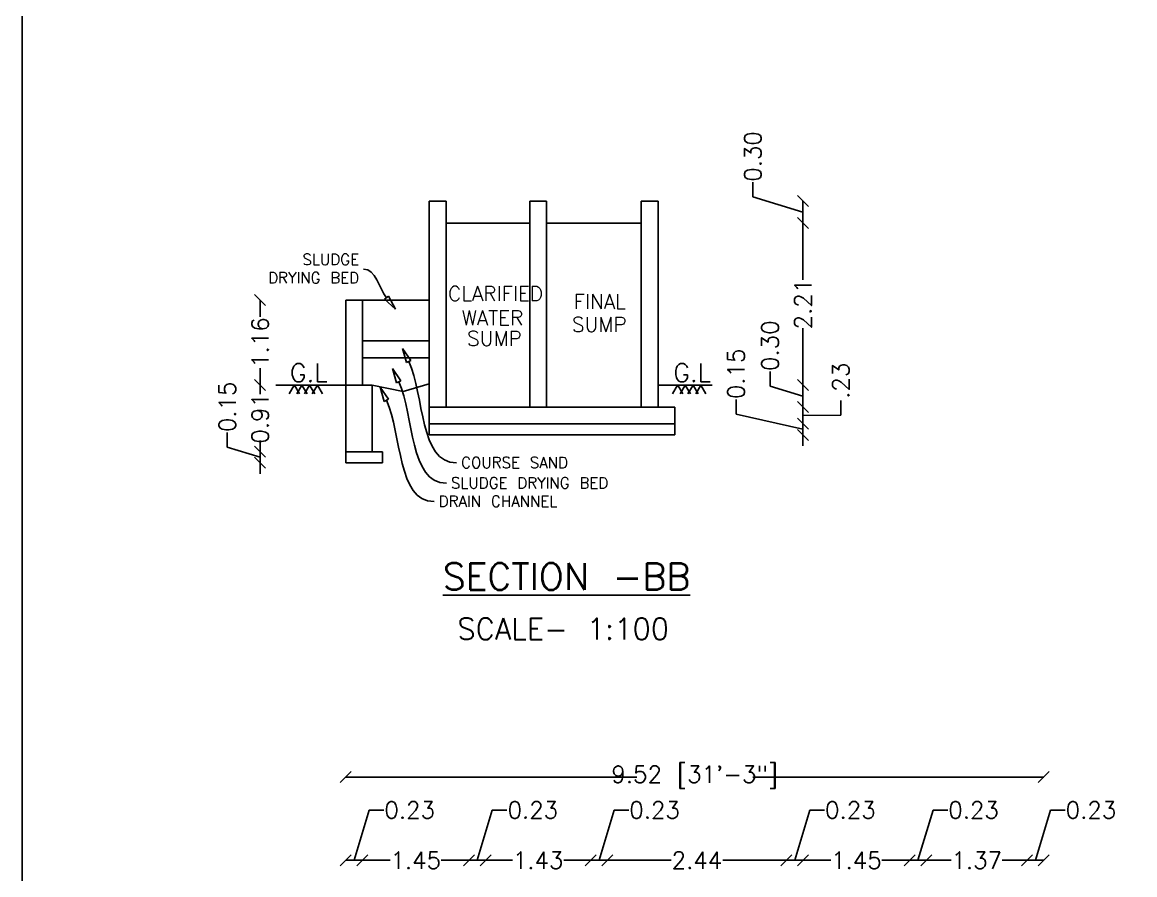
# Model space of a CAD drawing. Header units: metres. Extents: x 1422408 to 2637705, y 4160 to 80428.
# Drawn here: x 2267930.53 to 2267960.2, y 4359.48 to 4382.22 of the extents above; entities that cross this region are included whole.
import ezdxf
from ezdxf import colors
from ezdxf.entities.mleader import LeaderData, LeaderLine
from ezdxf.math import Vec2, Vec3

# ---------------------------------------------------------------- set-up
doc = ezdxf.new("R2010")
doc.units = ezdxf.units.M
doc.header["$LTSCALE"] = 3.5
doc.header["$MEASUREMENT"] = 0
doc.layers.get('0').update_dxf_attribs({"linetype": 'CONTINUOUS'})
doc.layers.get('DEFPOINTS').update_dxf_attribs({"linetype": 'CONTINUOUS'})
for name, color, linetype in [('TEXT', 4, 'CONTINUOUS'), ('WALL', 125, 'CONTINUOUS'), ('walls', 40, 'CONTINUOUS')]:
    doc.layers.add(name, color=color, linetype=linetype)
doc.styles.get("Standard").update_dxf_attribs({"font": 'txt.shx', "height": 1.5})
doc.styles.add('sunahari', font='ARIALNB.TTF', dxfattribs={"height": 0.25})
doc.dimstyles.new('CIVIL Mt.', dxfattribs={"dimscale": 0, "dimtxt": 0.25, "dimasz": 0.15, "dimexe": 0.18, "dimexo": 0.0625, "dimgap": 0.1, "dimtad": 0, "dimzin": 0, "dimdsep": 46, "dimtxsty": 'sunahari', "dimblk": 'OBLIQUE', "dimcen": 0.09, "dimse1": 1, "dimse2": 1, "dimclrd": 253, "dimclrt": 4, "dimadec": 0, "dimazin": 0, "dimtfac": 1, "dimtofl": 0, "dimtmove": 1, "dimatfit": 3, "dimfxl": 0, "dimfrac": 2, "dimtolj": 1, "dimtzin": 0, "dimarcsym": 0})
doc.dimstyles.new('Civil tec', dxfattribs={"dimtxt": 0.2, "dimasz": 0.25, "dimexe": 0.1, "dimexo": 0.1, "dimgap": 0.15, "dimtad": 0, "dimzin": 0, "dimdsep": 46, "dimtxsty": 'sunahari', "dimblk": 'OBLIQUE', "dimcen": 0.09, "dimse1": 1, "dimse2": 1, "dimclrd": 253, "dimclrt": 4, "dimadec": 0, "dimazin": 0, "dimtfac": 1, "dimtofl": 0, "dimtmove": 1, "dimatfit": 3, "dimfxl": 0, "dimfrac": 2, "dimtolj": 1, "dimtzin": 0, "dimarcsym": 0})

# ---------------------------------------------------------------- blocks, each defined once
blk = doc.blocks.new('_ClosedBlank')
at = {"color": 0, "linetype": 'ByBlock', "lineweight": -2}
for p, q in [((-1, 0.167), (0, 0)), ((-1, 0.167), (-1, -0.167)), ((0, 0), (-1, -0.167))]:
    blk.add_line(p, q, dxfattribs=at)
blk = doc.blocks.new('_Oblique')
at = {"color": 0, "linetype": 'ByBlock', "lineweight": -2}
blk.add_line((-0.5, -0.5), (0.5, 0.5), dxfattribs=at)
blk = doc.blocks.new('*D700')
at = {"layer": 'DEFPOINTS', "color": 0, "ltscale": 0.5}
for p in [(2.04, 11.381), (11.56, 11.381), (11.56, 11.381)]:
    blk.add_point(p, dxfattribs=at)
at = {"layer": 'WALL', "color": 253, "lineweight": -2, "ltscale": 0.5}
for p, q in [((2.04, 11.381), (6.01, 11.381)), ((11.56, 11.381), (7.59, 11.381))]:
    blk.add_line(p, q, dxfattribs=at)
at = {"layer": 'WALL', "color": 253, "lineweight": -2, "ltscale": 0.5, "xscale": 0.15, "yscale": 0.15, "zscale": 0.15, "rotation": 180}
blk.add_blockref('_Oblique', (2.04, 11.381), dxfattribs=at)
at = {"layer": 'WALL', "color": 253, "lineweight": -2, "ltscale": 0.5, "xscale": 0.15, "yscale": 0.15, "zscale": 0.15}
blk.add_blockref('_Oblique', (11.56, 11.381), dxfattribs=at)
at = {"layer": 'WALL', "color": 4, "ltscale": 0.5, "insert": (6.8, 11.381), "char_height": 0.23, "attachment_point": 5}
blk.add_mtext('\\A1;9.52 [31\'-3"]', dxfattribs=at)
blk = doc.blocks.new('*D701')
at = {"layer": 'DEFPOINTS', "color": 0, "ltscale": 0.5}
for p in [(2.04, 10.247), (2.268, 10.247), (2.268, 10.247)]:
    blk.add_point(p, dxfattribs=at)
at = {"layer": 'WALL', "color": 253, "lineweight": -2, "ltscale": 0.5}
for p, q in [((2.154, 10.247), (2.359, 10.932)), ((2.359, 10.932), (2.559, 10.932)), ((2.04, 10.247), (2.268, 10.247))]:
    blk.add_line(p, q, dxfattribs=at)
at = {"layer": 'WALL', "color": 253, "lineweight": -2, "ltscale": 0.5, "xscale": 0.15, "yscale": 0.15, "zscale": 0.15, "rotation": 180}
blk.add_blockref('_Oblique', (2.04, 10.247), dxfattribs=at)
at = {"layer": 'WALL', "color": 253, "lineweight": -2, "ltscale": 0.5, "xscale": 0.15, "yscale": 0.15, "zscale": 0.15}
blk.add_blockref('_Oblique', (2.268, 10.247), dxfattribs=at)
at = {"layer": 'WALL', "color": 4, "ltscale": 0.5, "insert": (2.912, 10.932), "char_height": 0.23, "attachment_point": 5}
blk.add_mtext('\\A1;0.23', dxfattribs=at)
blk = doc.blocks.new('*D702')
at = {"layer": 'DEFPOINTS', "color": 0, "ltscale": 0.5}
for p in [(2.268, 10.247), (3.72, 10.247), (3.72, 10.247)]:
    blk.add_point(p, dxfattribs=at)
at = {"layer": 'WALL', "color": 253, "lineweight": -2, "ltscale": 0.5}
for p, q in [((2.268, 10.247), (2.647, 10.247)), ((3.72, 10.247), (3.341, 10.247))]:
    blk.add_line(p, q, dxfattribs=at)
at = {"layer": 'WALL', "color": 253, "lineweight": -2, "ltscale": 0.5, "xscale": 0.15, "yscale": 0.15, "zscale": 0.15, "rotation": 180}
blk.add_blockref('_Oblique', (2.268, 10.247), dxfattribs=at)
at = {"layer": 'WALL', "color": 253, "lineweight": -2, "ltscale": 0.5, "xscale": 0.15, "yscale": 0.15, "zscale": 0.15}
blk.add_blockref('_Oblique', (3.72, 10.247), dxfattribs=at)
at = {"layer": 'WALL', "color": 4, "ltscale": 0.5, "insert": (2.994, 10.247), "char_height": 0.23, "attachment_point": 5}
blk.add_mtext('\\A1;1.45', dxfattribs=at)
blk = doc.blocks.new('*D703')
at = {"layer": 'DEFPOINTS', "color": 0, "ltscale": 0.5}
for p in [(3.72, 10.247), (3.948, 10.247), (3.948, 10.247)]:
    blk.add_point(p, dxfattribs=at)
at = {"layer": 'WALL', "color": 253, "lineweight": -2, "ltscale": 0.5}
for p, q in [((3.834, 10.247), (4.039, 10.932)), ((4.039, 10.932), (4.239, 10.932)), ((3.72, 10.247), (3.948, 10.247))]:
    blk.add_line(p, q, dxfattribs=at)
at = {"layer": 'WALL', "color": 253, "lineweight": -2, "ltscale": 0.5, "xscale": 0.15, "yscale": 0.15, "zscale": 0.15, "rotation": 180}
blk.add_blockref('_Oblique', (3.72, 10.247), dxfattribs=at)
at = {"layer": 'WALL', "color": 253, "lineweight": -2, "ltscale": 0.5, "xscale": 0.15, "yscale": 0.15, "zscale": 0.15}
blk.add_blockref('_Oblique', (3.948, 10.247), dxfattribs=at)
at = {"layer": 'WALL', "color": 4, "ltscale": 0.5, "insert": (4.592, 10.932), "char_height": 0.23, "attachment_point": 5}
blk.add_mtext('\\A1;0.23', dxfattribs=at)
blk = doc.blocks.new('*D704')
at = {"layer": 'DEFPOINTS', "color": 0, "ltscale": 0.5}
for p in [(3.948, 10.247), (5.38, 10.247), (5.38, 10.247)]:
    blk.add_point(p, dxfattribs=at)
at = {"layer": 'WALL', "color": 253, "lineweight": -2, "ltscale": 0.5}
for p, q in [((3.948, 10.247), (4.316, 10.247)), ((5.38, 10.247), (5.012, 10.247))]:
    blk.add_line(p, q, dxfattribs=at)
at = {"layer": 'WALL', "color": 253, "lineweight": -2, "ltscale": 0.5, "xscale": 0.15, "yscale": 0.15, "zscale": 0.15, "rotation": 180}
blk.add_blockref('_Oblique', (3.948, 10.247), dxfattribs=at)
at = {"layer": 'WALL', "color": 253, "lineweight": -2, "ltscale": 0.5, "xscale": 0.15, "yscale": 0.15, "zscale": 0.15}
blk.add_blockref('_Oblique', (5.38, 10.247), dxfattribs=at)
at = {"layer": 'WALL', "color": 4, "ltscale": 0.5, "insert": (4.664, 10.247), "char_height": 0.23, "attachment_point": 5}
blk.add_mtext('\\A1;1.43', dxfattribs=at)
blk = doc.blocks.new('*D705')
at = {"layer": 'DEFPOINTS', "color": 0, "ltscale": 0.5}
for p in [(5.38, 10.247), (5.608, 10.247), (5.608, 10.247)]:
    blk.add_point(p, dxfattribs=at)
at = {"layer": 'WALL', "color": 253, "lineweight": -2, "ltscale": 0.5}
for p, q in [((5.494, 10.247), (5.699, 10.932)), ((5.699, 10.932), (5.899, 10.932)), ((5.38, 10.247), (5.608, 10.247))]:
    blk.add_line(p, q, dxfattribs=at)
at = {"layer": 'WALL', "color": 253, "lineweight": -2, "ltscale": 0.5, "xscale": 0.15, "yscale": 0.15, "zscale": 0.15, "rotation": 180}
blk.add_blockref('_Oblique', (5.38, 10.247), dxfattribs=at)
at = {"layer": 'WALL', "color": 253, "lineweight": -2, "ltscale": 0.5, "xscale": 0.15, "yscale": 0.15, "zscale": 0.15}
blk.add_blockref('_Oblique', (5.608, 10.247), dxfattribs=at)
at = {"layer": 'WALL', "color": 4, "ltscale": 0.5, "insert": (6.252, 10.932), "char_height": 0.23, "attachment_point": 5}
blk.add_mtext('\\A1;0.23', dxfattribs=at)
blk = doc.blocks.new('*D706')
at = {"layer": 'DEFPOINTS', "color": 0, "ltscale": 0.5}
for p in [(5.608, 10.247), (8.05, 10.247), (8.05, 10.247)]:
    blk.add_point(p, dxfattribs=at)
at = {"layer": 'WALL', "color": 253, "lineweight": -2, "ltscale": 0.5}
for p, q in [((5.608, 10.247), (6.476, 10.247)), ((8.05, 10.247), (7.181, 10.247))]:
    blk.add_line(p, q, dxfattribs=at)
at = {"layer": 'WALL', "color": 253, "lineweight": -2, "ltscale": 0.5, "xscale": 0.15, "yscale": 0.15, "zscale": 0.15, "rotation": 180}
blk.add_blockref('_Oblique', (5.608, 10.247), dxfattribs=at)
at = {"layer": 'WALL', "color": 253, "lineweight": -2, "ltscale": 0.5, "xscale": 0.15, "yscale": 0.15, "zscale": 0.15}
blk.add_blockref('_Oblique', (8.05, 10.247), dxfattribs=at)
at = {"layer": 'WALL', "color": 4, "ltscale": 0.5, "insert": (6.829, 10.247), "char_height": 0.23, "attachment_point": 5}
blk.add_mtext('\\A1;2.44', dxfattribs=at)
blk = doc.blocks.new('*D707')
at = {"layer": 'DEFPOINTS', "color": 0, "ltscale": 0.5}
for p in [(8.05, 10.247), (8.278, 10.247), (8.278, 10.247)]:
    blk.add_point(p, dxfattribs=at)
at = {"layer": 'WALL', "color": 253, "lineweight": -2, "ltscale": 0.5}
for p, q in [((8.164, 10.247), (8.369, 10.932)), ((8.369, 10.932), (8.569, 10.932)), ((8.05, 10.247), (8.278, 10.247))]:
    blk.add_line(p, q, dxfattribs=at)
at = {"layer": 'WALL', "color": 253, "lineweight": -2, "ltscale": 0.5, "xscale": 0.15, "yscale": 0.15, "zscale": 0.15, "rotation": 180}
blk.add_blockref('_Oblique', (8.05, 10.247), dxfattribs=at)
at = {"layer": 'WALL', "color": 253, "lineweight": -2, "ltscale": 0.5, "xscale": 0.15, "yscale": 0.15, "zscale": 0.15}
blk.add_blockref('_Oblique', (8.278, 10.247), dxfattribs=at)
at = {"layer": 'WALL', "color": 4, "ltscale": 0.5, "insert": (8.922, 10.932), "char_height": 0.23, "attachment_point": 5}
blk.add_mtext('\\A1;0.23', dxfattribs=at)
blk = doc.blocks.new('*D708')
at = {"layer": 'DEFPOINTS', "color": 0, "ltscale": 0.5}
for p in [(8.278, 10.247), (9.73, 10.247), (9.73, 10.247)]:
    blk.add_point(p, dxfattribs=at)
at = {"layer": 'WALL', "color": 253, "lineweight": -2, "ltscale": 0.5}
for p, q in [((8.278, 10.247), (8.657, 10.247)), ((9.73, 10.247), (9.351, 10.247))]:
    blk.add_line(p, q, dxfattribs=at)
at = {"layer": 'WALL', "color": 253, "lineweight": -2, "ltscale": 0.5, "xscale": 0.15, "yscale": 0.15, "zscale": 0.15, "rotation": 180}
blk.add_blockref('_Oblique', (8.278, 10.247), dxfattribs=at)
at = {"layer": 'WALL', "color": 253, "lineweight": -2, "ltscale": 0.5, "xscale": 0.15, "yscale": 0.15, "zscale": 0.15}
blk.add_blockref('_Oblique', (9.73, 10.247), dxfattribs=at)
at = {"layer": 'WALL', "color": 4, "ltscale": 0.5, "insert": (9.004, 10.247), "char_height": 0.23, "attachment_point": 5}
blk.add_mtext('\\A1;1.45', dxfattribs=at)
blk = doc.blocks.new('*D709')
at = {"layer": 'DEFPOINTS', "color": 0, "ltscale": 0.5}
for p in [(9.73, 10.247), (9.958, 10.247), (9.958, 10.247)]:
    blk.add_point(p, dxfattribs=at)
at = {"layer": 'WALL', "color": 253, "lineweight": -2, "ltscale": 0.5}
for p, q in [((9.844, 10.247), (10.049, 10.932)), ((10.049, 10.932), (10.249, 10.932)), ((9.73, 10.247), (9.958, 10.247))]:
    blk.add_line(p, q, dxfattribs=at)
at = {"layer": 'WALL', "color": 253, "lineweight": -2, "ltscale": 0.5, "xscale": 0.15, "yscale": 0.15, "zscale": 0.15, "rotation": 180}
blk.add_blockref('_Oblique', (9.73, 10.247), dxfattribs=at)
at = {"layer": 'WALL', "color": 253, "lineweight": -2, "ltscale": 0.5, "xscale": 0.15, "yscale": 0.15, "zscale": 0.15}
blk.add_blockref('_Oblique', (9.958, 10.247), dxfattribs=at)
at = {"layer": 'WALL', "color": 4, "ltscale": 0.5, "insert": (10.602, 10.932), "char_height": 0.23, "attachment_point": 5}
blk.add_mtext('\\A1;0.23', dxfattribs=at)
blk = doc.blocks.new('*D710')
at = {"layer": 'DEFPOINTS', "color": 0, "ltscale": 0.5}
for p in [(9.958, 10.247), (11.331, 10.247), (11.331, 10.247)]:
    blk.add_point(p, dxfattribs=at)
at = {"layer": 'WALL', "color": 253, "lineweight": -2, "ltscale": 0.5}
for p, q in [((9.958, 10.247), (10.296, 10.247)), ((11.331, 10.247), (10.993, 10.247))]:
    blk.add_line(p, q, dxfattribs=at)
at = {"layer": 'WALL', "color": 253, "lineweight": -2, "ltscale": 0.5, "xscale": 0.15, "yscale": 0.15, "zscale": 0.15, "rotation": 180}
blk.add_blockref('_Oblique', (9.958, 10.247), dxfattribs=at)
at = {"layer": 'WALL', "color": 253, "lineweight": -2, "ltscale": 0.5, "xscale": 0.15, "yscale": 0.15, "zscale": 0.15}
blk.add_blockref('_Oblique', (11.331, 10.247), dxfattribs=at)
at = {"layer": 'WALL', "color": 4, "ltscale": 0.5, "insert": (10.645, 10.247), "char_height": 0.23, "attachment_point": 5}
blk.add_mtext('\\A1;1.37', dxfattribs=at)
blk = doc.blocks.new('*D711')
at = {"layer": 'DEFPOINTS', "color": 0, "ltscale": 0.5}
for p in [(11.331, 10.247), (11.56, 10.247), (11.56, 10.247)]:
    blk.add_point(p, dxfattribs=at)
at = {"layer": 'WALL', "color": 253, "lineweight": -2, "ltscale": 0.5}
for p, q in [((11.445, 10.247), (11.651, 10.932)), ((11.651, 10.932), (11.851, 10.932)), ((11.331, 10.247), (11.56, 10.247))]:
    blk.add_line(p, q, dxfattribs=at)
at = {"layer": 'WALL', "color": 253, "lineweight": -2, "ltscale": 0.5, "xscale": 0.15, "yscale": 0.15, "zscale": 0.15, "rotation": 180}
blk.add_blockref('_Oblique', (11.331, 10.247), dxfattribs=at)
at = {"layer": 'WALL', "color": 253, "lineweight": -2, "ltscale": 0.5, "xscale": 0.15, "yscale": 0.15, "zscale": 0.15}
blk.add_blockref('_Oblique', (11.56, 10.247), dxfattribs=at)
at = {"layer": 'WALL', "color": 4, "ltscale": 0.5, "insert": (12.203, 10.932), "char_height": 0.23, "attachment_point": 5}
blk.add_mtext('\\A1;0.23', dxfattribs=at)
blk = doc.blocks.new('*D720')
at = {"layer": 'DEFPOINTS', "color": 0, "ltscale": 0.5}
for p in [(0.873, 15.821), (0.873, 15.821), (0.873, 15.668)]:
    blk.add_point(p, dxfattribs=at)
at = {"layer": 'WALL', "color": 253, "lineweight": -2, "ltscale": 0.5}
for p, q in [((0.425, 15.879), (0.425, 16.079)), ((0.873, 15.821), (0.873, 15.971)), ((0.873, 15.745), (0.425, 15.879)), ((0.873, 15.668), (0.873, 15.821)), ((0.873, 15.668), (0.873, 15.518))]:
    blk.add_line(p, q, dxfattribs=at)
at = {"layer": 'WALL', "color": 253, "lineweight": -2, "ltscale": 0.5, "xscale": 0.15, "yscale": 0.15, "zscale": 0.15}
for p, rotation in [((0.873, 15.821), 270), ((0.873, 15.668), 90)]:
    blk.add_blockref('_Oblique', p, dxfattribs=dict(at, rotation=rotation))
at = {"layer": 'WALL', "color": 4, "ltscale": 0.5, "insert": (0.425, 16.431), "char_height": 0.23, "attachment_point": 5, "rotation": 90}
blk.add_mtext('\\A1;0.15', dxfattribs=at)
blk = doc.blocks.new('*D721')
at = {"layer": 'DEFPOINTS', "color": 0, "ltscale": 0.5}
for p in [(0.873, 16.728), (0.873, 16.728), (0.873, 15.821)]:
    blk.add_point(p, dxfattribs=at)
at = {"layer": 'WALL', "color": 253, "lineweight": -2, "ltscale": 0.5}
for p, q in [((0.873, 16.728), (0.873, 16.606)), ((0.873, 15.821), (0.873, 15.943))]:
    blk.add_line(p, q, dxfattribs=at)
at = {"layer": 'WALL', "color": 253, "lineweight": -2, "ltscale": 0.5, "xscale": 0.15, "yscale": 0.15, "zscale": 0.15}
for p, rotation in [((0.873, 16.728), 90), ((0.873, 15.821), 270)]:
    blk.add_blockref('_Oblique', p, dxfattribs=dict(at, rotation=rotation))
at = {"layer": 'WALL', "color": 4, "ltscale": 0.5, "insert": (0.873, 16.275), "char_height": 0.23, "attachment_point": 5, "rotation": 90}
blk.add_mtext('\\A1;0.91', dxfattribs=at)
blk = doc.blocks.new('*D722')
at = {"layer": 'DEFPOINTS', "color": 0, "ltscale": 0.5}
for p in [(0.873, 17.888), (0.873, 17.888), (0.873, 16.728)]:
    blk.add_point(p, dxfattribs=at)
at = {"layer": 'WALL', "color": 253, "lineweight": -2, "ltscale": 0.5}
for p, q in [((0.873, 17.888), (0.873, 17.658)), ((0.873, 16.728), (0.873, 16.959))]:
    blk.add_line(p, q, dxfattribs=at)
at = {"layer": 'WALL', "color": 253, "lineweight": -2, "ltscale": 0.5, "xscale": 0.15, "yscale": 0.15, "zscale": 0.15}
for p, rotation in [((0.873, 17.888), 90), ((0.873, 16.728), 270)]:
    blk.add_blockref('_Oblique', p, dxfattribs=dict(at, rotation=rotation))
at = {"layer": 'WALL', "color": 4, "ltscale": 0.5, "insert": (0.873, 17.308), "char_height": 0.23, "attachment_point": 5, "rotation": 90}
blk.add_mtext('\\A1;1.16', dxfattribs=at)
blk = doc.blocks.new('*D723')
at = {"layer": 'DEFPOINTS', "color": 0, "ltscale": 0.5}
for p in [(8.275, 16.201), (8.275, 16.201), (8.275, 16.048)]:
    blk.add_point(p, dxfattribs=at)
at = {"layer": 'WALL', "color": 253, "lineweight": -2, "ltscale": 0.5}
for p, q in [((7.363, 16.33), (7.363, 16.53)), ((8.275, 16.125), (7.363, 16.33)), ((8.275, 16.201), (8.275, 16.351)), ((8.275, 16.048), (8.275, 16.201)), ((8.275, 16.048), (8.275, 15.898))]:
    blk.add_line(p, q, dxfattribs=at)
at = {"layer": 'WALL', "color": 253, "lineweight": -2, "ltscale": 0.5, "xscale": 0.15, "yscale": 0.15, "zscale": 0.15}
for p, rotation in [((8.275, 16.201), 270), ((8.275, 16.048), 90)]:
    blk.add_blockref('_Oblique', p, dxfattribs=dict(at, rotation=rotation))
at = {"layer": 'WALL', "color": 4, "ltscale": 0.5, "insert": (7.363, 16.881), "char_height": 0.23, "attachment_point": 5, "rotation": 90}
blk.add_mtext('\\A1;0.15', dxfattribs=at)
blk = doc.blocks.new('*D724')
at = {"layer": 'DEFPOINTS', "color": 0, "ltscale": 0.5}
for p in [(8.275, 16.428), (8.275, 16.428), (8.275, 16.201)]:
    blk.add_point(p, dxfattribs=at)
at = {"layer": 'WALL', "color": 253, "lineweight": -2, "ltscale": 0.5}
for p, q in [((8.275, 16.201), (8.275, 16.428)), ((8.791, 16.316), (8.791, 16.516)), ((8.275, 16.315), (8.791, 16.316))]:
    blk.add_line(p, q, dxfattribs=at)
at = {"layer": 'WALL', "color": 253, "lineweight": -2, "ltscale": 0.5, "xscale": 0.15, "yscale": 0.15, "zscale": 0.15}
for p, rotation in [((8.275, 16.428), 90), ((8.275, 16.201), 270)]:
    blk.add_blockref('_Oblique', p, dxfattribs=dict(at, rotation=rotation))
at = {"layer": 'WALL', "color": 4, "ltscale": 0.5, "insert": (8.791, 16.787), "char_height": 0.23, "attachment_point": 5, "rotation": 90}
blk.add_mtext('\\A1;.23', dxfattribs=at)
blk = doc.blocks.new('*D725')
at = {"layer": 'DEFPOINTS', "color": 0, "ltscale": 0.5}
for p in [(8.275, 16.728), (8.275, 16.728), (8.275, 16.428)]:
    blk.add_point(p, dxfattribs=at)
at = {"layer": 'WALL', "color": 253, "lineweight": -2, "ltscale": 0.5}
for p, q in [((7.827, 16.713), (7.827, 16.913)), ((8.275, 16.578), (7.827, 16.713)), ((8.275, 16.428), (8.275, 16.728))]:
    blk.add_line(p, q, dxfattribs=at)
at = {"layer": 'WALL', "color": 253, "lineweight": -2, "ltscale": 0.5, "xscale": 0.15, "yscale": 0.15, "zscale": 0.15}
for p, rotation in [((8.275, 16.728), 90), ((8.275, 16.428), 270)]:
    blk.add_blockref('_Oblique', p, dxfattribs=dict(at, rotation=rotation))
at = {"layer": 'WALL', "color": 4, "ltscale": 0.5, "insert": (7.827, 17.265), "char_height": 0.23, "attachment_point": 5, "rotation": 90}
blk.add_mtext('\\A1;0.30', dxfattribs=at)
blk = doc.blocks.new('*D726')
at = {"layer": 'DEFPOINTS', "color": 0, "ltscale": 0.5}
for p in [(8.275, 18.938), (8.275, 18.938), (8.275, 16.728)]:
    blk.add_point(p, dxfattribs=at)
at = {"layer": 'WALL', "color": 253, "lineweight": -2, "ltscale": 0.5}
for p, q in [((8.275, 18.938), (8.275, 18.165)), ((8.275, 16.728), (8.275, 17.502))]:
    blk.add_line(p, q, dxfattribs=at)
at = {"layer": 'WALL', "color": 253, "lineweight": -2, "ltscale": 0.5, "xscale": 0.15, "yscale": 0.15, "zscale": 0.15}
for p, rotation in [((8.275, 18.938), 90), ((8.275, 16.728), 270)]:
    blk.add_blockref('_Oblique', p, dxfattribs=dict(at, rotation=rotation))
at = {"layer": 'WALL', "color": 4, "ltscale": 0.5, "insert": (8.275, 17.833), "char_height": 0.23, "attachment_point": 5, "rotation": 90}
blk.add_mtext('\\A1;2.21', dxfattribs=at)
blk = doc.blocks.new('*D727')
at = {"layer": 'DEFPOINTS', "color": 0, "ltscale": 0.5}
for p in [(8.275, 19.238), (8.275, 19.238), (8.275, 18.938)]:
    blk.add_point(p, dxfattribs=at)
at = {"layer": 'WALL', "color": 253, "lineweight": -2, "ltscale": 0.5}
for p, q in [((7.592, 19.294), (7.592, 19.494)), ((8.275, 19.088), (7.592, 19.294)), ((8.275, 18.938), (8.275, 19.238))]:
    blk.add_line(p, q, dxfattribs=at)
at = {"layer": 'WALL', "color": 253, "lineweight": -2, "ltscale": 0.5, "xscale": 0.15, "yscale": 0.15, "zscale": 0.15}
for p, rotation in [((8.275, 19.238), 90), ((8.275, 18.938), 270)]:
    blk.add_blockref('_Oblique', p, dxfattribs=dict(at, rotation=rotation))
at = {"layer": 'WALL', "color": 4, "ltscale": 0.5, "insert": (7.592, 19.846), "char_height": 0.23, "attachment_point": 5, "rotation": 90}
blk.add_mtext('\\A1;0.30', dxfattribs=at)
blk = doc.blocks.new('A$C370409E0')
for p, q in [((1.337, 16.728), (1.267, 16.607)), ((1.34, 16.728), (1.41, 16.607)), ((1.442, 16.728), (1.372, 16.607)), ((1.442, 16.728), (1.512, 16.607)), ((1.548, 16.728), (1.478, 16.607)), ((1.548, 16.728), (1.618, 16.607)), ((1.654, 16.728), (1.584, 16.607)), ((1.654, 16.728), (1.724, 16.607)), ((6.566, 16.728), (6.496, 16.607)), ((6.569, 16.728), (6.639, 16.607)), ((6.671, 16.728), (6.601, 16.607)), ((6.671, 16.728), (6.741, 16.607)), ((6.777, 16.728), (6.707, 16.607)), ((6.777, 16.728), (6.847, 16.607)), ((6.883, 16.728), (6.813, 16.607)), ((6.883, 16.728), (6.953, 16.607))]:
    blk.add_line(p, q)
at = {"layer": 'walls', "ltscale": 0.05}
for p, q in [((3.18, 16.048), (3.18, 19.238)), ((3.41, 19.238), (3.18, 19.238)), ((3.41, 16.428), (3.41, 19.238)), ((4.55, 16.428), (4.55, 19.238)), ((4.78, 19.238), (4.55, 19.238)), ((4.78, 16.428), (4.78, 19.238)), ((6.07, 16.428), (6.07, 19.238)), ((6.3, 19.238), (6.07, 19.238)), ((6.3, 16.428), (6.3, 19.238)), ((4.55, 18.938), (3.41, 18.938)), ((6.07, 18.938), (4.78, 18.938)), ((2.04, 15.668), (2.04, 17.888)), ((3.18, 17.888), (2.04, 17.888)), ((2.27, 16.728), (2.27, 17.888)), ((2.27, 17.332), (3.18, 17.332)), ((2.27, 17.101), (3.18, 17.101)), ((2.04, 16.728), (1.088, 16.728)), ((2.27, 16.728), (2.04, 16.728)), ((2.27, 16.728), (2.4, 16.728)), ((2.4, 15.818), (2.4, 16.728)), ((2.4, 16.728), (2.823, 16.639)), ((2.823, 16.639), (3.18, 16.743)), ((6.3, 16.728), (7.039, 16.728)), ((3.18, 16.428), (6.53, 16.428)), ((6.53, 16.048), (6.53, 16.428)), ((3.18, 16.198), (6.53, 16.198)), ((3.18, 16.048), (6.53, 16.048)), ((2.04, 15.818), (2.54, 15.818)), ((2.54, 15.668), (2.54, 15.818)), ((2.04, 15.668), (2.54, 15.668))]:
    blk.add_line(p, q, dxfattribs=at)
at = {"layer": 'TEXT'}
for s, height, p in [('CLARIFIED', 0.2, (3.436, 17.875)), ('FINAL', 0.2, (5.147, 17.767)), ('WATER', 0.2, (3.621, 17.544)), ('SUMP', 0.2, (5.125, 17.456)), ('SUMP', 0.2, (3.695, 17.265)), ('G.L', 0.25, (1.279, 16.771)), ('G.L', 0.25, (6.508, 16.771))]:
    blk.add_text(s, height=height, dxfattribs=at).set_placement(p)
at = {"layer": 'walls', "color": 4, "ltscale": 0.05}
for s, height, p in [('%%USECTION -BB', 0.36323, (3.364, 13.934)), ('SCALE- 1:100', 0.29058, (3.562, 13.257))]:
    blk.add_text(s, height=height, dxfattribs=at).set_placement(p)
at = {"layer": 'WALL', "ltscale": 0.5}
for p1, p2, dimstyle, picture, middle in [((8.275, 18.938), (8.275, 19.238), 'CIVIL Mt.', '*D727', (7.592, 19.594)), ((8.275, 16.728), (8.275, 18.938), 'CIVIL Mt.', '*D726', (8.275, 17.833)), ((0.873, 16.728), (0.873, 17.888), 'CIVIL Mt.', '*D722', (0.873, 17.308)), ((8.275, 16.428), (8.275, 16.728), 'CIVIL Mt.', '*D725', (7.827, 17.013)), ((0.873, 15.668), (0.873, 15.821), 'CIVIL Mt.', '*D720', (0.425, 16.179)), ((0.873, 15.821), (0.873, 16.728), 'CIVIL Mt.', '*D721', (0.873, 16.275)), ((2.04, 11.381), (11.56, 11.381), 'Civil tec', '*D700', (6.8, 11.381)), ((2.04, 10.247), (2.268, 10.247), 'CIVIL Mt.', '*D701', (2.659, 10.932)), ((3.72, 10.247), (3.948, 10.247), 'CIVIL Mt.', '*D703', (4.339, 10.932)), ((5.38, 10.247), (5.608, 10.247), 'CIVIL Mt.', '*D705', (5.999, 10.932)), ((8.05, 10.247), (8.278, 10.247), 'CIVIL Mt.', '*D707', (8.669, 10.932)), ((9.73, 10.247), (9.958, 10.247), 'CIVIL Mt.', '*D709', (10.349, 10.932)), ((11.331, 10.247), (11.56, 10.247), 'CIVIL Mt.', '*D711', (11.951, 10.932)), ((2.268, 10.247), (3.72, 10.247), 'CIVIL Mt.', '*D702', (2.994, 10.247)), ((3.948, 10.247), (5.38, 10.247), 'CIVIL Mt.', '*D704', (4.664, 10.247)), ((5.608, 10.247), (8.05, 10.247), 'CIVIL Mt.', '*D706', (6.829, 10.247)), ((8.278, 10.247), (9.73, 10.247), 'CIVIL Mt.', '*D708', (9.004, 10.247)), ((9.958, 10.247), (11.331, 10.247), 'CIVIL Mt.', '*D710', (10.645, 10.247))]:
    dim = blk.add_aligned_dim(p1=p1, p2=p2, distance=0, dimstyle=dimstyle, dxfattribs=at)
    dim.commit()
    dim.dimension.update_dxf_attribs({"geometry": picture, "text_midpoint": middle})
dim = blk.add_linear_dim(base=(8.275, 16.201), p1=(8.275, 16.048), p2=(8.275, 16.201), angle=90, dimstyle='CIVIL Mt.', dxfattribs=at)
dim.commit()
dim.dimension.update_dxf_attribs({"geometry": '*D723', "text_midpoint": (7.363, 16.63), "dimtype": 129})
dim = blk.add_linear_dim(base=(8.275, 16.428), p1=(8.275, 16.201), p2=(8.275, 16.428), angle=90, text='.23', dimstyle='CIVIL Mt.', dxfattribs=at)
dim.commit()
dim.dimension.update_dxf_attribs({"geometry": '*D724', "text_midpoint": (8.791, 16.616), "dimtype": 129})
at = {"layer": 'walls', "ltscale": 0.05}
ml = blk.add_multileader_mtext('Standard', dxfattribs=at)
ml.set_content('SLUDGE\\PDRYING BED', color=4)
ml.set_leader_properties(color=253)
ml.set_arrow_properties(name='CLOSEDBLANK')
ml.build(insert=Vec2(0, 0))
ml.multileader.update_dxf_attribs({"leader_type": 2, "text_left_attachment_type": 2, "text_right_attachment_type": 2, "dogleg_length": 0.36, "arrow_head_size": 0.2})
ctx = ml.context
ctx.base_point, ctx.char_height, ctx.arrow_head_size, ctx.landing_gap_size, ctx.plane_origin = Vec3(1.201, 18.311), 0.15, 0.2, 0.0625, Vec3(2.72, 17.762)
ctx.left_attachment, ctx.right_attachment, ctx.text_align_type = 2, 2, 2
notes = []
notes.append((ctx, [(0, (1, 1, 0), (2.644, 18.311), (-1, 0), 0.36, [(0, [(2.72, 17.762)], 0, [])])]))
ctx.mtext.insert, ctx.mtext.alignment, ctx.mtext.flow_direction = Vec3(2.222, 18.517), 3, 5
at = {"layer": 'walls', "color": 0, "ltscale": 0.05}
ml = blk.add_multileader_mtext('Standard', dxfattribs=at)
ml.set_content('COURSE SAND', color=4)
ml.set_leader_properties(color=253)
ml.set_arrow_properties(name='CLOSEDBLANK')
ml.build(insert=Vec2(0, 0))
ml.multileader.update_dxf_attribs({"leader_type": 2, "text_left_attachment_type": 2, "text_right_attachment_type": 2, "dogleg_length": 0.36, "arrow_head_size": 0.2})
ctx = ml.context
ctx.base_point, ctx.char_height, ctx.arrow_head_size, ctx.landing_gap_size, ctx.plane_origin = Vec3(3.55, 15.668), 0.15, 0.2, 0.0625, Vec3(2.814, 17.229)
ctx.left_attachment, ctx.right_attachment = 2, 2
notes.append((ctx, [(0, (1, 1, 0), (3.19, 15.668), (1, 0), 0.36, [(0, [(2.814, 17.229)], 0, [])])]))
ctx.mtext.insert, ctx.mtext.flow_direction = Vec3(3.613, 15.746), 5
ml = blk.add_multileader_mtext('Standard', dxfattribs=at)
ml.set_content('SLUDGE DRYING BED', color=4)
ml.set_leader_properties(color=253)
ml.set_arrow_properties(name='CLOSEDBLANK')
ml.build(insert=Vec2(0, 0))
ml.multileader.update_dxf_attribs({"leader_type": 2, "text_left_attachment_type": 2, "text_right_attachment_type": 2, "dogleg_length": 0.36, "arrow_head_size": 0.2})
ctx = ml.context
ctx.base_point, ctx.char_height, ctx.arrow_head_size, ctx.landing_gap_size, ctx.plane_origin = Vec3(3.413, 15.39), 0.15, 0.2, 0.0625, Vec3(2.677, 16.952)
ctx.left_attachment, ctx.right_attachment = 2, 2
notes.append((ctx, [(0, (1, 1, 0), (3.053, 15.39), (1, 0), 0.36, [(0, [(2.677, 16.952)], 0, [])])]))
ctx.mtext.insert, ctx.mtext.flow_direction = Vec3(3.475, 15.469), 5
ml = blk.add_multileader_mtext('Standard', dxfattribs=at)
ml.set_content('DRAIN CHANNEL', color=4)
ml.set_leader_properties(color=253)
ml.set_arrow_properties(name='CLOSEDBLANK')
ml.build(insert=Vec2(0, 0))
ml.multileader.update_dxf_attribs({"leader_type": 2, "text_left_attachment_type": 2, "text_right_attachment_type": 2, "dogleg_length": 0.36, "arrow_head_size": 0.2})
ctx = ml.context
ctx.base_point, ctx.char_height, ctx.arrow_head_size, ctx.landing_gap_size, ctx.plane_origin = Vec3(3.245, 15.14), 0.15, 0.2, 0.0625, Vec3(2.509, 16.701)
ctx.left_attachment, ctx.right_attachment = 2, 2
notes.append((ctx, [(0, (1, 1, 0), (2.885, 15.14), (1, 0), 0.36, [(0, [(2.509, 16.701)], 0, [])])]))
ctx.mtext.insert, ctx.mtext.flow_direction = Vec3(3.308, 15.219), 5
for ctx, leaders in notes:
    for number, flags, end, landing, length, lines in leaders:
        leader = LeaderData()
        leader.index, (leader.has_last_leader_line, leader.has_dogleg_vector, leader.attachment_direction) = number, flags
        leader.last_leader_point, leader.dogleg_vector, leader.dogleg_length = Vec3(end), Vec3(landing), length
        for number, points, colour, breaks in lines:
            line = LeaderLine()
            line.index, line.vertices, line.color, line.breaks = number, Vec3.list(points), colors.encode_raw_color(colour), breaks
            leader.lines.append(line)
        ctx.leaders.append(leader)

msp = doc.modelspace()

# ---------------------------------------------------------------- linework, layer by layer
at = {"color": 0, "lineweight": 25, "ltscale": 0.25}
for points in [[(2267930.52507, 4423.93694), (2268102.05774, 4423.93694), (2268102.05774, 4159.77215), (2267930.52507, 4159.77215)], [(2267930.52507, 4423.93694), (2268174.04813, 4423.93694), (2268174.04813, 4159.77215), (2267930.52507, 4159.77215)]]:
    msp.add_lwpolyline(points, close=True, dxfattribs=at)

# ---------------------------------------------------------------- block references
at = {"lineweight": 25, "ltscale": 0.5, "xscale": 1.956191342781524, "yscale": 1.956191342781524, "zscale": 1.956191342781524}
msp.add_blockref('A$C370409E0', (2267935.16403, 4339.82073), dxfattribs=at)

doc.saveas('drawing.dxf')
